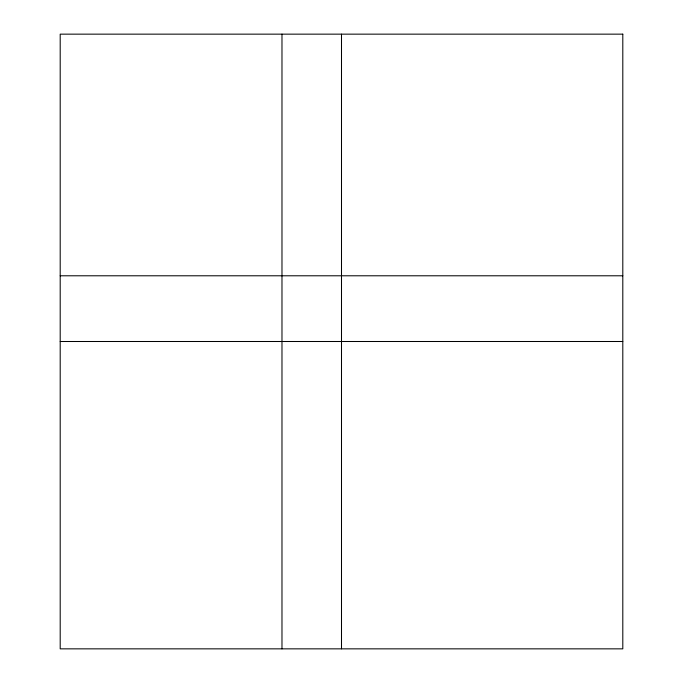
<?xml version="1.0" encoding="UTF-8"?>
<svg xmlns="http://www.w3.org/2000/svg" width="683" height="683" viewBox="0 0 683 683"><rect width="100%" height="100%" fill="white"/><g stroke="black" fill="none" stroke-linecap="round" stroke-linejoin="round"><path stroke-width="1.02" d="M60.198 275.787L622.802 275.787M60.198 341.5L622.802 341.5M341.5 34.15L341.5 648.85M281.977 34.15L281.977 648.85M622.802 34.15L60.198 34.15L60.198 648.85L622.802 648.85L622.802 34.15"/></g></svg>
